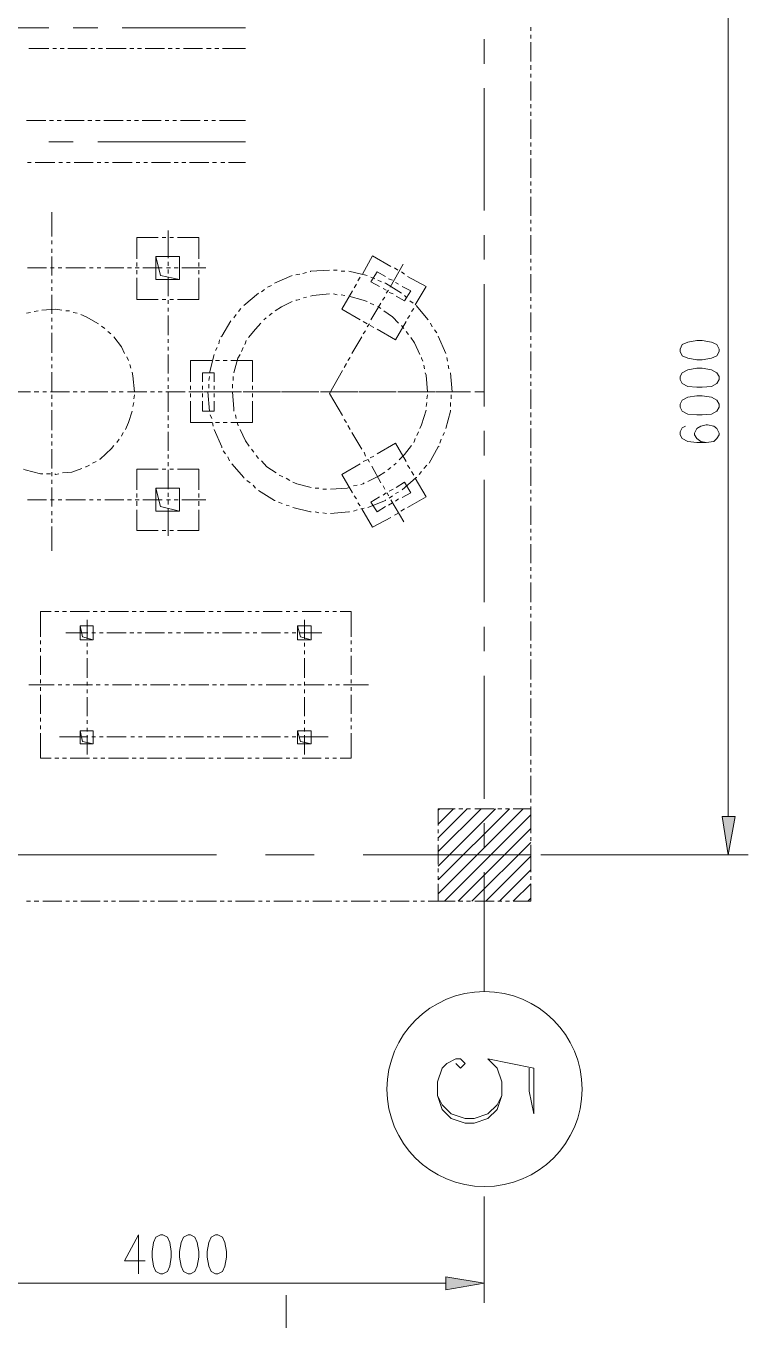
# Model space of a CAD drawing. Header units: millimetres. Extents: x 29 to 95071, y 20 to 67221.
# Drawn here: x 57059 to 61738, y 25167 to 33553 of the extents above; entities that cross this region are included whole.
import ezdxf

# ---------------------------------------------------------------- set-up
doc = ezdxf.new("R2010")
doc.units = ezdxf.units.MM

msp = doc.modelspace()

# ---------------------------------------------------------------- hatches: boundary and pattern name
h = msp.add_hatch(color=7)
h.dxf.hatch_style = 2
h.paths.add_polyline_path([(61569.5, 28430.7), (61653.8, 28430.7), (61609.2, 28182.8)])
h = msp.add_hatch(color=7)
h.dxf.hatch_style = 2
h.paths.add_polyline_path([(59780.2, 25446.8), (59780.2, 25362.6), (60028, 25407.2)])

# ---------------------------------------------------------------- linework, layer by layer
at = {"color": 7, "lineweight": 0}
for points in [[(61609.2, 33932.4), (61609.2, 28430.7)], [(56409.8, 33540.9), (57207.8, 33540.9)], [(57366.4, 33540.9), (57525, 33540.9)], [(57683.6, 33540.9), (58481.6, 33540.9)], [(60028, 33307.9), (60028, 33466.5)], [(60330.4, 33545.8), (60330.4, 33521)], [(60330.4, 33496.2), (60330.4, 33471.5)], [(57078.9, 33407), (57207.8, 33407)], [(57232.6, 33407), (57257.3, 33407)], [(57282.1, 33407), (57306.9, 33407)], [(57331.7, 33407), (57455.6, 33407)], [(57480.4, 33407), (57505.2, 33407)], [(57529.9, 33407), (57554.7, 33407)], [(57579.5, 33407), (57708.4, 33407)], [(57733.2, 33407), (57758, 33407)], [(57782.7, 33407), (57807.5, 33407)], [(57832.3, 33407), (57956.2, 33407)], [(57981, 33407), (58005.8, 33407)], [(58030.6, 33407), (58055.3, 33407)], [(58080.1, 33407), (58204, 33407)], [(58228.8, 33407), (58258.6, 33407)], [(58283.3, 33407), (58308.1, 33407)], [(58332.9, 33407), (58481.6, 33407)], [(60330.4, 33446.7), (60330.4, 33322.8)], [(60330.4, 33298), (60330.4, 33268.2)], [(60330.4, 33243.5), (60330.4, 33218.7)], [(60028, 32356.2), (60028, 33149.3)], [(60330.4, 33193.9), (60330.4, 33070)], [(60330.4, 33045.2), (60330.4, 33020.4)], [(60330.4, 32995.6), (60330.4, 32970.9)], [(57064, 32941.1), (57187.9, 32941.1)], [(57212.7, 32941.1), (57237.5, 32941.1)], [(57262.3, 32941.1), (57287.1, 32941.1)], [(57311.9, 32941.1), (57435.8, 32941.1)], [(57460.6, 32941.1), (57485.3, 32941.1)], [(57510.1, 32941.1), (57539.9, 32941.1)], [(57564.6, 32941.1), (57688.6, 32941.1)], [(57713.3, 32941.1), (57738.1, 32941.1)], [(57762.9, 32941.1), (57787.7, 32941.1)], [(57812.5, 32941.1), (57936.4, 32941.1)], [(57961.2, 32941.1), (57986, 32941.1)], [(58010.7, 32941.1), (58035.5, 32941.1)], [(58060.3, 32941.1), (58189.2, 32941.1)], [(58214, 32941.1), (58238.7, 32941.1)], [(58263.5, 32941.1), (58288.3, 32941.1)], [(58313.1, 32941.1), (58481.6, 32941.1)], [(60330.4, 32946.1), (60330.4, 32822.2)], [(57207.8, 32802.3), (57366.4, 32802.3)], [(57525, 32802.3), (58481.6, 32802.3)], [(60330.4, 32797.4), (60330.4, 32772.6)], [(60330.4, 32747.8), (60330.4, 32718.1)], [(57069, 32668.5), (57093.8, 32668.5)], [(57118.6, 32668.5), (57247.4, 32668.5)], [(57272.2, 32668.5), (57297, 32668.5)], [(57321.8, 32668.5), (57346.6, 32668.5)], [(57371.3, 32668.5), (57495.3, 32668.5)], [(57520, 32668.5), (57544.8, 32668.5)], [(57569.6, 32668.5), (57594.4, 32668.5)], [(57619.2, 32668.5), (57748, 32668.5)], [(57772.8, 32668.5), (57797.6, 32668.5)], [(57822.4, 32668.5), (57847.2, 32668.5)], [(57872, 32668.5), (57995.9, 32668.5)], [(58020.6, 32668.5), (58045.4, 32668.5)], [(58070.2, 32668.5), (58095, 32668.5)], [(58119.8, 32668.5), (58243.7, 32668.5)], [(58268.5, 32668.5), (58293.3, 32668.5)], [(58323, 32668.5), (58347.8, 32668.5)], [(58372.6, 32668.5), (58481.6, 32668.5)], [(60330.4, 32693.3), (60330.4, 32569.4)], [(60330.4, 32544.6), (60330.4, 32519.8)], [(60330.4, 32495), (60330.4, 32470.2)], [(60330.4, 32445.5), (60330.4, 32321.5)], [(57227.6, 32187.7), (57227.6, 32346.3)], [(60330.4, 32296.8), (60330.4, 32272)], [(57981, 32048.9), (57981, 32227.4)], [(60330.4, 32247.2), (60330.4, 32222.4)], [(57227.6, 32138.2), (57227.6, 32162.9)], [(57777.8, 32182.8), (57916.6, 32182.8)], [(57777.8, 32044), (57777.8, 32182.8)], [(57941.3, 32182.8), (57966.1, 32182.8)], [(57990.9, 32182.8), (58015.7, 32182.8)], [(58040.5, 32182.8), (58179.3, 32182.8)], [(58179.3, 32044), (58179.3, 32182.8)], [(60028, 32039), (60028, 32197.6)], [(60330.4, 32197.6), (60330.4, 32068.8)], [(57227.6, 32083.6), (57227.6, 32108.4)], [(57227.6, 31934.9), (57227.6, 32058.8)], [(57901.7, 32058.8), (58055.3, 32058.8)], [(57931.4, 31934.9), (57901.7, 32058.8), (57901.7, 31910.2)], [(58055.3, 31910.2), (58055.3, 32058.8)], [(59240, 31944.8), (59304.4, 32063.8)], [(59304.4, 32063.8), (59423.3, 31994.4)], [(59304.4, 32063.8), (59423.3, 31994.4)], [(60330.4, 32044), (60330.4, 32019.2)], [(57069, 31984.5), (57192.9, 31984.5)], [(57217.7, 31984.5), (57242.5, 31984.5)], [(57267.3, 31984.5), (57292, 31984.5)], [(57316.8, 31984.5), (57445.7, 31984.5)], [(57470.5, 31984.5), (57495.3, 31984.5)], [(57520, 31984.5), (57544.8, 31984.5)], [(57569.6, 31984.5), (57693.5, 31984.5)], [(57718.3, 31984.5), (57743.1, 31984.5)], [(57767.9, 31984.5), (57792.6, 31984.5)], [(57777.8, 31994.4), (57777.8, 32019.2)], [(57777.8, 31944.8), (57777.8, 31969.6)], [(57817.4, 31984.5), (57941.3, 31984.5)], [(57971.1, 31984.5), (57995.9, 31984.5)], [(57981, 31999.4), (57981, 32024.2)], [(57981, 31949.8), (57981, 31974.6)], [(58020.6, 31984.5), (58045.4, 31984.5)], [(58070.2, 31984.5), (58223.9, 31984.5)], [(58179.3, 31994.4), (58179.3, 32019.2)], [(58179.3, 31944.8), (58179.3, 31969.6)], [(58878.1, 31954.8), (58853.3, 31949.8)], [(58878.1, 31954.8), (58853.3, 31949.8)], [(59026.8, 31969.6), (58902.9, 31964.7), (58902.9, 31959.7)], [(59026.8, 31969.6), (58902.9, 31964.7), (58902.9, 31959.7)], [(59076.4, 31969.6), (59051.6, 31969.6)], [(59076.4, 31969.6), (59051.6, 31969.6)], [(59126, 31964.7), (59101.2, 31964.7)], [(59126, 31964.7), (59101.2, 31964.7)], [(59269.7, 31934.9), (59150.7, 31964.7)], [(59269.7, 31934.9), (59150.7, 31964.7)], [(59349, 31865.5), (59294.5, 31895.3), (59334.1, 31959.7)], [(59334.1, 31959.7), (59388.7, 31930)], [(59334.1, 31959.7), (59388.7, 31930)], [(59418.4, 31860.6), (59502.7, 32009.3)], [(59448.1, 31984.5), (59468, 31969.6)], [(59448.1, 31984.5), (59468, 31969.6)], [(59492.7, 31959.7), (59512.6, 31944.8)], [(59492.7, 31959.7), (59512.6, 31944.8)], [(60330.4, 31994.4), (60330.4, 31969.6)], [(57227.6, 31885.4), (57227.6, 31910.2)], [(57777.8, 31781.3), (57777.8, 31920.1)], [(57901.7, 31910.2), (58055.3, 31910.2), (57931.4, 31934.9)], [(57981, 31801.1), (57981, 31925)], [(58179.3, 31781.3), (58179.3, 31920.1)], [(58650.1, 31870.5), (58625.3, 31860.6)], [(58650.1, 31870.5), (58625.3, 31860.6)], [(58784, 31934.9), (58670, 31885.4)], [(58784, 31934.9), (58670, 31885.4)], [(58833.5, 31944.8), (58808.7, 31939.9)], [(58833.5, 31944.8), (58808.7, 31939.9)], [(59185.4, 31855.6), (59200.3, 31880.4)], [(59210.2, 31900.2), (59225.1, 31925)], [(59319.3, 31915.1), (59294.5, 31925)], [(59319.3, 31915.1), (59294.5, 31925)], [(59294.5, 31895.3), (59349, 31865.5)], [(59363.9, 31895.3), (59339.1, 31905.2)], [(59363.9, 31895.3), (59339.1, 31905.2)], [(59492.7, 31820.9), (59388.7, 31885.4), (59383.7, 31885.4)], [(59492.7, 31820.9), (59388.7, 31885.4), (59383.7, 31885.4)], [(59408.5, 31915.1), (59433.3, 31905.2)], [(59408.5, 31915.1), (59433.3, 31905.2)], [(59453.1, 31890.3), (59472.9, 31880.4)], [(59453.1, 31890.3), (59472.9, 31880.4)], [(59532.4, 31930), (59651.3, 31865.5)], [(59532.4, 31930), (59651.3, 31865.5)], [(60028, 31087.4), (60028, 31880.4)], [(60330.4, 31944.8), (60330.4, 31820.9)], [(57227.6, 31835.8), (57227.6, 31860.6)], [(57227.6, 31687.1), (57227.6, 31811)], [(58565.9, 31820.9), (58471.7, 31741.6)], [(58565.9, 31820.9), (58471.7, 31741.6)], [(58605.5, 31845.7), (58585.7, 31830.8)], [(58605.5, 31845.7), (58585.7, 31830.8)], [(58878.1, 31796.2), (58858.3, 31791.2)], [(59026.8, 31816), (58917.8, 31806.1), (58902.9, 31801.1)], [(59076.4, 31811), (59051.6, 31816)], [(59126, 31806.1), (59101.2, 31811)], [(59106.1, 31716.8), (59175.5, 31835.8)], [(59269.7, 31766.4), (59244.9, 31776.3), (59150.7, 31801.1)], [(59368.8, 31776.3), (59383.7, 31796.2)], [(59373.8, 31850.7), (59393.6, 31840.8)], [(59373.8, 31850.7), (59393.6, 31840.8)], [(59393.6, 31820.9), (59408.5, 31840.8)], [(59413.4, 31825.9), (59438.2, 31816)], [(59413.4, 31825.9), (59438.2, 31816)], [(59458, 31801.1), (59512.6, 31771.4)], [(59458, 31801.1), (59512.6, 31771.4)], [(59497.7, 31865.5), (59552.2, 31835.8)], [(59497.7, 31865.5), (59552.2, 31835.8), (59512.6, 31771.4), (59552.2, 31835.8)], [(59527.4, 31791.2), (59512.6, 31806.1)], [(59527.4, 31791.2), (59512.6, 31806.1)], [(59582, 31746.6), (59651.3, 31865.5)], [(60330.4, 31796.2), (60330.4, 31771.4)], [(57138.4, 31706.9), (57113.6, 31702)], [(57292, 31711.9), (57252.4, 31716.8), (57163.2, 31711.9)], [(57341.6, 31706.9), (57316.8, 31706.9)], [(57777.8, 31781.3), (57916.6, 31781.3)], [(57941.3, 31781.3), (57966.1, 31781.3)], [(57981, 31751.5), (57981, 31776.3)], [(57981, 31702), (57981, 31726.8)], [(57990.9, 31781.3), (58015.7, 31781.3)], [(58040.5, 31781.3), (58179.3, 31781.3)], [(58451.9, 31721.8), (58437, 31702)], [(58451.9, 31721.8), (58437, 31702)], [(58784, 31766.4), (58714.6, 31731.7), (58674.9, 31706.9)], [(58833.5, 31781.3), (58813.7, 31776.3), (58808.7, 31776.3)], [(59106.1, 31716.8), (59225.1, 31647.5)], [(59314.3, 31746.6), (59289.5, 31756.5)], [(59294.5, 31647.5), (59358.9, 31756.5)], [(59358.9, 31721.8), (59344, 31731.7), (59339.1, 31736.7)], [(59472.9, 31627.6), (59433.3, 31667.3), (59378.7, 31706.9)], [(59567.1, 31756.5), (59547.3, 31771.4)], [(59567.1, 31756.5), (59547.3, 31771.4)], [(59557.2, 31702), (59572, 31721.8)], [(59666.2, 31647.5), (59586.9, 31741.6)], [(59666.2, 31647.5), (59586.9, 31741.6)], [(60330.4, 31746.6), (60330.4, 31721.8)], [(57088.8, 31697), (57064, 31692.1)], [(57227.6, 31637.5), (57227.6, 31662.3)], [(57391.2, 31692.1), (57366.4, 31697)], [(57529.9, 31622.7), (57450.6, 31667.3), (57415.9, 31682.2)], [(57981, 31548.3), (57981, 31677.2)], [(58387.4, 31642.5), (58328, 31543.4), (58323, 31538.4)], [(58387.4, 31642.5), (58328, 31543.4), (58323, 31538.4)], [(58422.1, 31682.2), (58407.3, 31662.3)], [(58422.1, 31682.2), (58407.3, 31662.3)], [(58580.7, 31627.6), (58546, 31588), (58501.4, 31533.5)], [(58615.4, 31662.3), (58600.6, 31647.5)], [(58655.1, 31692.1), (58635.3, 31677.2)], [(59244.9, 31637.5), (59269.7, 31622.7)], [(59269.7, 31602.8), (59284.6, 31622.7)], [(59453.1, 31518.6), (59522.5, 31637.5)], [(59532.4, 31657.4), (59547.3, 31677.2)], [(59691, 31602.8), (59681.1, 31627.6)], [(59691, 31602.8), (59681.1, 31627.6)], [(60330.4, 31697), (60330.4, 31568.1)], [(57227.6, 31588), (57227.6, 31612.8)], [(57227.6, 31434.3), (57227.6, 31563.2)], [(57569.6, 31592.9), (57549.8, 31607.8)], [(57609.3, 31558.2), (57589.4, 31573.1)], [(57698.5, 31429.4), (57678.6, 31474), (57629.1, 31538.4)], [(59170.6, 31429.4), (59235, 31538.4)], [(59244.9, 31558.2), (59259.8, 31578.1)], [(59289.5, 31612.8), (59314.3, 31597.9)], [(59334.1, 31588), (59453.1, 31518.6)], [(59507.6, 31592.9), (59492.7, 31612.8)], [(59537.3, 31553.3), (59522.5, 31573.1)], [(59611.7, 31424.4), (59577, 31498.8), (59552.2, 31533.5)], [(59720.7, 31563.2), (59705.9, 31583)], [(59720.7, 31563.2), (59705.9, 31583)], [(59780.2, 31429.4), (59730.7, 31543.4)], [(59780.2, 31429.4), (59730.7, 31543.4)], [(60330.4, 31543.4), (60330.4, 31518.6)], [(57981, 31498.8), (57981, 31523.5)], [(57981, 31449.2), (57981, 31474)], [(58298.2, 31469), (58288.3, 31449.2)], [(58298.2, 31469), (58288.3, 31449.2)], [(58313.1, 31518.6), (58308.1, 31493.8)], [(58313.1, 31518.6), (58308.1, 31493.8)], [(58466.7, 31469), (58456.8, 31444.2)], [(58486.6, 31513.6), (58481.6, 31498.8), (58476.6, 31488.8)], [(60330.4, 31493.8), (60330.4, 31469)], [(57227.6, 31384.8), (57227.6, 31409.5)], [(57723.3, 31384.8), (57713.3, 31409.5)], [(57981, 31300.5), (57981, 31424.4)], [(58124.7, 31246), (58124.7, 31384.8)], [(58263.5, 31384.8), (58124.7, 31384.8)], [(58278.4, 31424.4), (58248.6, 31305.5)], [(58278.4, 31424.4), (58248.6, 31305.5)], [(58313.1, 31384.8), (58288.3, 31384.8)], [(58362.6, 31384.8), (58337.9, 31384.8)], [(58526.2, 31384.8), (58387.4, 31384.8)], [(58446.9, 31424.4), (58432, 31399.6), (58407.3, 31305.5)], [(58526.2, 31246), (58526.2, 31384.8)], [(59145.8, 31384.8), (59160.7, 31404.6)], [(59631.5, 31379.8), (59621.6, 31399.6), (59621.6, 31404.6)], [(59790.1, 31379.8), (59785.2, 31404.6)], [(59790.1, 31379.8), (59785.2, 31404.6)], [(60330.4, 31444.2), (60330.4, 31320.3)], [(57227.6, 31335.2), (57227.6, 31360)], [(57227.6, 31186.5), (57227.6, 31310.4)], [(57738.1, 31335.2), (57733.2, 31360)], [(57762.9, 31181.5), (57753, 31285.6), (57748, 31310.4)], [(58204, 31246), (58204, 31305.5)], [(58278.4, 31305.5), (58204, 31305.5)], [(58278.4, 31246), (58278.4, 31305.5)], [(59026.8, 31171.6), (59111.1, 31320.3)], [(59121, 31340.1), (59135.9, 31364.9)], [(59641.4, 31330.2), (59636.5, 31355)], [(59661.3, 31181.5), (59651.3, 31290.6), (59646.4, 31305.5)], [(59800, 31330.2), (59795.1, 31355)], [(59800, 31330.2), (59795.1, 31355)], [(59819.9, 31181.5), (59810, 31305.5)], [(59819.9, 31181.5), (59810, 31305.5)], [(60330.4, 31295.5), (60330.4, 31270.8)], [(57981, 31250.9), (57981, 31275.7)], [(57981, 31201.4), (57981, 31226.1)], [(58124.7, 31196.4), (58124.7, 31221.2)], [(58204, 31196.4), (58204, 31221.2)], [(58248.6, 31280.7), (58243.7, 31255.9)], [(58248.6, 31280.7), (58243.7, 31255.9)], [(58243.7, 31231.1), (58243.7, 31206.3)], [(58243.7, 31231.1), (58243.7, 31206.3)], [(58278.4, 31196.4), (58278.4, 31221.2)], [(58397.3, 31231.1), (58397.3, 31206.3)], [(58402.3, 31280.7), (58402.3, 31255.9)], [(58526.2, 31196.4), (58526.2, 31221.2)], [(60330.4, 31246), (60330.4, 31221.2)], [(56964.9, 31181.5), (57088.8, 31181.5)], [(57113.6, 31181.5), (57143.3, 31181.5)], [(57168.1, 31181.5), (57192.9, 31181.5)], [(57217.7, 31181.5), (57341.6, 31181.5)], [(57227.6, 31136.9), (57227.6, 31161.7)], [(57366.4, 31181.5), (57391.2, 31181.5)], [(57415.9, 31181.5), (57440.7, 31181.5)], [(57465.5, 31181.5), (57589.4, 31181.5)], [(57614.2, 31181.5), (57639, 31181.5)], [(57663.8, 31181.5), (57688.6, 31181.5)], [(57718.3, 31181.5), (57842.2, 31181.5)], [(57758, 31136.9), (57762.9, 31161.7)], [(57867, 31181.5), (57891.8, 31181.5)], [(57916.6, 31181.5), (57941.3, 31181.5)], [(57966.1, 31181.5), (58090, 31181.5)], [(57981, 31052.7), (57981, 31176.6)], [(58209, 31181.5), (58114.8, 31181.5)], [(58114.8, 31181.5), (58139.6, 31181.5)], [(58124.7, 31146.8), (58124.7, 31171.6)], [(58124.7, 30983.3), (58124.7, 31122.1)], [(58164.4, 31181.5), (58189.2, 31181.5)], [(58204, 31146.8), (58204, 31171.6)], [(58204, 31057.6), (58204, 31122.1)], [(58214, 31181.5), (58342.8, 31181.5)], [(58258.6, 31181.5), (58233.8, 31181.5)], [(58238.7, 31181.5), (58248.6, 31057.6)], [(58238.7, 31181.5), (58248.6, 31057.6)], [(58278.4, 31146.8), (58278.4, 31171.6)], [(58278.4, 31057.6), (58278.4, 31122.1)], [(58308.1, 31181.5), (58283.3, 31181.5)], [(58456.8, 31181.5), (58332.9, 31181.5)], [(58367.6, 31181.5), (58392.4, 31181.5)], [(58397.3, 31181.5), (58407.3, 31072.5), (58407.3, 31057.6)], [(58417.2, 31181.5), (58442, 31181.5)], [(58466.7, 31181.5), (58590.6, 31181.5)], [(58506.4, 31181.5), (58481.6, 31181.5)], [(58526.2, 31146.8), (58526.2, 31171.6)], [(58526.2, 30983.3), (58526.2, 31122.1)], [(58560.9, 31181.5), (58536.1, 31181.5)], [(58709.6, 31181.5), (58585.7, 31181.5)], [(58615.4, 31181.5), (58640.2, 31181.5)], [(58665, 31181.5), (58689.8, 31181.5)], [(58714.6, 31181.5), (58843.4, 31181.5)], [(58759.2, 31181.5), (58734.4, 31181.5)], [(58808.7, 31181.5), (58784, 31181.5)], [(58957.4, 31181.5), (58833.5, 31181.5)], [(58868.2, 31181.5), (58893, 31181.5)], [(58917.8, 31181.5), (58942.6, 31181.5)], [(58967.3, 31181.5), (59091.3, 31181.5)], [(59007, 31181.5), (58982.2, 31181.5)], [(59026.8, 31171.6), (59111.1, 31027.9)], [(59056.6, 31181.5), (59031.8, 31181.5)], [(59210.2, 31181.5), (59086.3, 31181.5)], [(59116, 31181.5), (59140.8, 31181.5)], [(59165.6, 31181.5), (59190.4, 31181.5)], [(59215.2, 31181.5), (59339.1, 31181.5)], [(59259.8, 31181.5), (59235, 31181.5)], [(59309.3, 31181.5), (59284.6, 31181.5)], [(59458, 31181.5), (59334.1, 31181.5)], [(59363.9, 31181.5), (59393.6, 31181.5)], [(59418.4, 31181.5), (59443.2, 31181.5)], [(59468, 31181.5), (59591.9, 31181.5)], [(59507.6, 31181.5), (59482.8, 31181.5)], [(59557.2, 31181.5), (59532.4, 31181.5)], [(59710.8, 31181.5), (59582, 31181.5)], [(59616.7, 31181.5), (59641.4, 31181.5)], [(59656.3, 31136.9), (59661.3, 31161.7)], [(59666.2, 31181.5), (59691, 31181.5)], [(59715.8, 31181.5), (59839.7, 31181.5)], [(59760.4, 31181.5), (59735.6, 31181.5)], [(59810, 31181.5), (59785.2, 31181.5)], [(59814.9, 31136.9), (59814.9, 31161.7)], [(59814.9, 31136.9), (59814.9, 31161.7)], [(59928.9, 31181.5), (59834.7, 31181.5)], [(59864.5, 31181.5), (59889.3, 31181.5)], [(59914, 31181.5), (59938.8, 31181.5)], [(59968.6, 31181.5), (60028, 31181.5)], [(60330.4, 31196.4), (60330.4, 31072.5)], [(57227.6, 31087.4), (57227.6, 31112.1)], [(57227.6, 30933.7), (57227.6, 31062.6)], [(57703.4, 30938.7), (57723.3, 30983.3), (57748, 31057.6)], [(57753, 31087.4), (57758, 31112.1)], [(58253.6, 31032.8), (58263.5, 31008.1)], [(58253.6, 31032.8), (58263.5, 31008.1)], [(58417.2, 31032.8), (58422.1, 31008.1)], [(59611.7, 30943.6), (59621.6, 30968.4), (59651.3, 31062.6)], [(59651.3, 31087.4), (59656.3, 31112.1)], [(59780.2, 30943.6), (59810, 31057.6), (59810, 31062.6)], [(59780.2, 30943.6), (59810, 31057.6), (59810, 31062.6)], [(59810, 31087.4), (59810, 31112.1)], [(59810, 31087.4), (59810, 31112.1)], [(60330.4, 31047.7), (60330.4, 31018)], [(57981, 30998.1), (57981, 31027.9)], [(57981, 30948.6), (57981, 30973.4)], [(58263.5, 30983.3), (58124.7, 30983.3)], [(58268.5, 30983.3), (58273.4, 30958.5)], [(58268.5, 30983.3), (58273.4, 30958.5)], [(58313.1, 30983.3), (58288.3, 30983.3)], [(58362.6, 30983.3), (58337.9, 30983.3)], [(58526.2, 30983.3), (58387.4, 30983.3)], [(58427.1, 30983.3), (58432, 30968.4), (58437, 30963.5)], [(59121, 31003.1), (59135.9, 30983.3)], [(59145.8, 30963.5), (59160.7, 30938.7)], [(60330.4, 30993.2), (60330.4, 30968.4)], [(61331.6, 30958.5), (61311.8, 30948.6), (61296.9, 30923.8), (61296.9, 30904), (61311.8, 30879.2), (61346.5, 30859.4), (61406, 30854.4), (61465.4, 30854.4), (61515, 30859.4), (61534.8, 30879.2), (61549.7, 30904), (61549.7, 30913.9), (61534.8, 30943.6), (61515, 30958.5), (61475.4, 30968.4), (61465.4, 30968.4), (61430.7, 30958.5), (61406, 30943.6), (61391.1, 30913.9), (61391.1, 30904), (61406, 30879.2), (61430.7, 30859.4), (61465.4, 30854.4)], [(57227.6, 30884.1), (57227.6, 30908.9)], [(57648.9, 30854.4), (57663.8, 30874.2)], [(57678.6, 30894.1), (57688.6, 30918.8)], [(57981, 30799.9), (57981, 30923.8)], [(58278.4, 30938.7), (58328, 30824.7), (58328, 30819.7)], [(58278.4, 30938.7), (58328, 30824.7), (58328, 30819.7)], [(58446.9, 30938.7), (58481.6, 30864.3), (58506.4, 30829.6)], [(59170.6, 30918.8), (59235, 30809.8)], [(59572, 30854.4), (59577, 30864.3), (59582, 30879.2)], [(59591.9, 30899), (59601.8, 30923.8)], [(59740.6, 30849.5), (59750.5, 30874.2)], [(59740.6, 30849.5), (59750.5, 30874.2)], [(59760.4, 30899), (59770.3, 30918.8)], [(59760.4, 30899), (59770.3, 30918.8)], [(60028, 30770.1), (60028, 30928.8)], [(60330.4, 30943.6), (60330.4, 30819.7)], [(57227.6, 30834.6), (57227.6, 30859.4)], [(57227.6, 30685.9), (57227.6, 30809.8)], [(57534.9, 30745.4), (57539.9, 30745.4), (57614.2, 30814.8), (57629.1, 30834.6)], [(58337.9, 30799.9), (58352.7, 30780.1)], [(58337.9, 30799.9), (58352.7, 30780.1)], [(58521.3, 30809.8), (58536.1, 30790)], [(59249.9, 30790), (59259.8, 30765.2)], [(59453.1, 30849.5), (59334.1, 30780.1)], [(59453.1, 30849.5), (59522.5, 30730.5)], [(59453.1, 30849.5), (59522.5, 30730.5)], [(59477.9, 30740.4), (59512.6, 30775.1), (59557.2, 30834.6)], [(59671.2, 30720.6), (59730.7, 30824.7), (59735.6, 30829.6)], [(59671.2, 30720.6), (59730.7, 30824.7), (59735.6, 30829.6)], [(60330.4, 30794.9), (60330.4, 30770.1)], [(57445.7, 30695.8), (57450.6, 30695.8), (57470.5, 30705.7)], [(57490.3, 30720.6), (57515.1, 30730.5)], [(57981, 30750.3), (57981, 30775.1)], [(57981, 30700.8), (57981, 30725.5)], [(58367.6, 30760.2), (58377.5, 30735.5)], [(58367.6, 30760.2), (58377.5, 30735.5)], [(58392.4, 30715.6), (58471.7, 30626.4), (58471.7, 30621.5)], [(58392.4, 30715.6), (58471.7, 30626.4), (58471.7, 30621.5)], [(58551, 30770.1), (58565.9, 30750.3)], [(58585.7, 30735.5), (58620.4, 30695.8), (58679.9, 30656.1)], [(59225.1, 30715.6), (59106.1, 30646.2)], [(59269.7, 30740.4), (59244.9, 30730.5)], [(59274.7, 30745.4), (59284.6, 30725.5)], [(59314.3, 30765.2), (59289.5, 30755.3)], [(59299.4, 30700.8), (59358.9, 30591.7)], [(59443.2, 30705.7), (59458, 30720.6)], [(59532.4, 30705.7), (59547.3, 30685.9)], [(59532.4, 30705.7), (59547.3, 30685.9)], [(59636.5, 30685.9), (59656.3, 30705.7)], [(59636.5, 30685.9), (59656.3, 30705.7)], [(60330.4, 30745.4), (60330.4, 30720.6)], [(60330.4, 30695.8), (60330.4, 30571.9)], [(57044.2, 30680.9), (57054.1, 30676), (57153.3, 30651.2), (57168.1, 30651.2)], [(57192.9, 30651.2), (57217.7, 30651.2)], [(57227.6, 30636.3), (57227.6, 30661.1)], [(57227.6, 30586.8), (57227.6, 30611.5)], [(57247.4, 30651.2), (57252.4, 30646.2), (57272.2, 30651.2)], [(57297, 30656.1), (57356.5, 30661.1), (57420.9, 30685.9)], [(57777.8, 30680.9), (57916.6, 30680.9)], [(57777.8, 30547.1), (57777.8, 30680.9)], [(57941.3, 30680.9), (57966.1, 30680.9)], [(57981, 30552.1), (57981, 30676)], [(57990.9, 30680.9), (58015.7, 30680.9)], [(58040.5, 30680.9), (58179.3, 30680.9)], [(58179.3, 30547.1), (58179.3, 30680.9)], [(58699.7, 30641.3), (58714.6, 30636.3), (58724.5, 30631.4)], [(58744.3, 30621.5), (58769.1, 30606.6)], [(59106.1, 30646.2), (59175.5, 30527.3)], [(59274.7, 30601.6), (59344, 30636.3), (59383.7, 30661.1)], [(59403.5, 30676), (59423.3, 30690.8)], [(59497.7, 30547.1), (59586.9, 30626.4), (59591.9, 30626.4)], [(59497.7, 30547.1), (59586.9, 30626.4), (59591.9, 30626.4)], [(59557.2, 30666.1), (59572, 30641.3)], [(59557.2, 30666.1), (59572, 30641.3)], [(59582, 30621.5), (59651.3, 30502.5)], [(59582, 30621.5), (59651.3, 30502.5)], [(59606.7, 30646.2), (59621.6, 30666.1)], [(59606.7, 30646.2), (59621.6, 30666.1)], [(60028, 29818.5), (60028, 30611.5)], [(57227.6, 30438.1), (57227.6, 30562)], [(57901.7, 30557), (58055.3, 30557)], [(57901.7, 30408.3), (57901.7, 30557), (57931.4, 30438.1)], [(57981, 30502.5), (57981, 30527.3)], [(58055.3, 30408.3), (58055.3, 30557)], [(58491.5, 30606.6), (58511.3, 30591.7)], [(58491.5, 30606.6), (58511.3, 30591.7)], [(58531.2, 30576.8), (58546, 30557)], [(58531.2, 30576.8), (58546, 30557)], [(58565.9, 30542.1), (58670, 30477.7), (58674.9, 30477.7)], [(58565.9, 30542.1), (58670, 30477.7), (58674.9, 30477.7)], [(58788.9, 30596.7), (58813.7, 30586.8), (58907.9, 30562)], [(58932.7, 30557), (58957.4, 30557)], [(58982.2, 30552.1), (59007, 30552.1)], [(59031.8, 30552.1), (59140.8, 30557), (59155.7, 30562)], [(59180.5, 30571.9), (59205.3, 30576.8)], [(59230, 30581.8), (59244.9, 30586.8), (59249.9, 30591.7)], [(59373.8, 30571.9), (59383.7, 30552.1)], [(59393.6, 30527.3), (59373.8, 30512.4)], [(59393.6, 30527.3), (59373.8, 30512.4)], [(59398.6, 30527.3), (59408.5, 30507.4)], [(59438.2, 30552.1), (59413.4, 30537.2)], [(59438.2, 30552.1), (59413.4, 30537.2)], [(59453.1, 30522.3), (59472.9, 30532.2)], [(59453.1, 30522.3), (59472.9, 30532.2)], [(59512.6, 30596.7), (59458, 30562)], [(59512.6, 30596.7), (59458, 30562)], [(59552.2, 30527.3), (59497.7, 30497.5)], [(59552.2, 30527.3), (59497.7, 30497.5)], [(60330.4, 30547.1), (60330.4, 30522.3)], [(57069, 30482.7), (57192.9, 30482.7)], [(57217.7, 30482.7), (57242.5, 30482.7)], [(57267.3, 30482.7), (57292, 30482.7)], [(57316.8, 30482.7), (57445.7, 30482.7)], [(57470.5, 30482.7), (57495.3, 30482.7)], [(57520, 30482.7), (57544.8, 30482.7)], [(57569.6, 30482.7), (57693.5, 30482.7)], [(57718.3, 30482.7), (57743.1, 30482.7)], [(57767.9, 30482.7), (57792.6, 30482.7)], [(57777.8, 30497.5), (57777.8, 30522.3)], [(57777.8, 30443), (57777.8, 30472.8)], [(57817.4, 30482.7), (57941.3, 30482.7)], [(57971.1, 30482.7), (57995.9, 30482.7)], [(57981, 30452.9), (57981, 30477.7)], [(58020.6, 30482.7), (58045.4, 30482.7)], [(58070.2, 30482.7), (58223.9, 30482.7)], [(58179.3, 30497.5), (58179.3, 30522.3)], [(58179.3, 30443), (58179.3, 30472.8)], [(58694.7, 30467.8), (58719.5, 30457.9)], [(58694.7, 30467.8), (58719.5, 30457.9)], [(58744.3, 30448), (58764.1, 30443)], [(58744.3, 30448), (58764.1, 30443)], [(59185.4, 30507.4), (59200.3, 30487.6)], [(59210.2, 30462.8), (59225.1, 30443)], [(59274.7, 30433.1), (59388.7, 30477.7), (59388.7, 30482.7)], [(59274.7, 30433.1), (59388.7, 30477.7), (59388.7, 30482.7)], [(59349, 30502.5), (59294.5, 30467.8)], [(59349, 30502.5), (59294.5, 30467.8)], [(59294.5, 30467.8), (59334.1, 30403.4)], [(59433.3, 30462.8), (59408.5, 30448)], [(59433.3, 30462.8), (59408.5, 30448)], [(59413.4, 30492.6), (59433.3, 30507.4)], [(59413.4, 30492.6), (59433.3, 30507.4)], [(59423.3, 30482.7), (59507.6, 30338.9)], [(59472.9, 30487.6), (59453.1, 30472.8)], [(59472.9, 30487.6), (59453.1, 30472.8)], [(59651.3, 30502.5), (59532.4, 30433.1)], [(59651.3, 30502.5), (59532.4, 30433.1)], [(60330.4, 30497.5), (60330.4, 30472.8)], [(60330.4, 30443), (60330.4, 30319.1)], [(57227.6, 30383.5), (57227.6, 30408.3)], [(57777.8, 30284.4), (57777.8, 30418.2)], [(57901.7, 30408.3), (58055.3, 30408.3), (57931.4, 30438.1)], [(57981, 30249.7), (57981, 30423.2)], [(58179.3, 30284.4), (58179.3, 30418.2)], [(58788.9, 30433.1), (58902.9, 30403.4), (58907.9, 30403.4)], [(58788.9, 30433.1), (58902.9, 30403.4), (58907.9, 30403.4)], [(58932.7, 30403.4), (58957.4, 30398.4)], [(58932.7, 30403.4), (58957.4, 30398.4)], [(58982.2, 30398.4), (59007, 30393.4)], [(58982.2, 30398.4), (59007, 30393.4)], [(59031.8, 30393.4), (59150.7, 30403.4), (59155.7, 30403.4)], [(59031.8, 30393.4), (59150.7, 30403.4), (59155.7, 30403.4)], [(59180.5, 30408.3), (59205.3, 30418.2)], [(59180.5, 30408.3), (59205.3, 30418.2)], [(59230, 30423.2), (59249.9, 30428.1)], [(59230, 30423.2), (59249.9, 30428.1)], [(59235, 30423.2), (59304.4, 30304.2)], [(59423.3, 30368.7), (59304.4, 30304.2)], [(59423.3, 30368.7), (59304.4, 30304.2)], [(59388.7, 30438.1), (59334.1, 30403.4)], [(59388.7, 30438.1), (59334.1, 30403.4)], [(59468, 30393.4), (59448.1, 30383.5)], [(59468, 30393.4), (59448.1, 30383.5)], [(59512.6, 30423.2), (59487.8, 30408.3)], [(59512.6, 30423.2), (59487.8, 30408.3)], [(57227.6, 30334), (57227.6, 30358.8)], [(57227.6, 30150.6), (57227.6, 30309.2)], [(57777.8, 30284.4), (57916.6, 30284.4)], [(57941.3, 30284.4), (57966.1, 30284.4)], [(57990.9, 30284.4), (58015.7, 30284.4)], [(58040.5, 30284.4), (58179.3, 30284.4)], [(60330.4, 30294.3), (60330.4, 30269.5)], [(60330.4, 30244.8), (60330.4, 30220)], [(60330.4, 30195.2), (60330.4, 30071.3)], [(60330.4, 30046.5), (60330.4, 30021.7)], [(60330.4, 29996.9), (60330.4, 29972.1)], [(60330.4, 29947.4), (60330.4, 29818.5)], [(60330.4, 29793.7), (60330.4, 29768.9)], [(57153.3, 29759), (57153.3, 29595.4)], [(57222.6, 29759), (57153.3, 29759)], [(57153.3, 29595.4), (57153.3, 29759)], [(57222.6, 29759), (57153.3, 29759)], [(57272.2, 29759), (57247.4, 29759)], [(57272.2, 29759), (57247.4, 29759)], [(57321.8, 29759), (57297, 29759)], [(57321.8, 29759), (57297, 29759)], [(57470.5, 29759), (57346.6, 29759)], [(57470.5, 29759), (57346.6, 29759)], [(57455.6, 29580.6), (57455.6, 29704.5)], [(57520, 29759), (57495.3, 29759)], [(57520, 29759), (57495.3, 29759)], [(57569.6, 29759), (57544.8, 29759)], [(57569.6, 29759), (57544.8, 29759)], [(57723.3, 29759), (57594.4, 29759)], [(57723.3, 29759), (57594.4, 29759)], [(57772.8, 29759), (57748, 29759)], [(57772.8, 29759), (57748, 29759)], [(57822.4, 29759), (57797.6, 29759)], [(57822.4, 29759), (57797.6, 29759)], [(57971.1, 29759), (57847.2, 29759)], [(57971.1, 29759), (57847.2, 29759)], [(58020.6, 29759), (57995.9, 29759)], [(58020.6, 29759), (57995.9, 29759)], [(58070.2, 29759), (58045.4, 29759)], [(58070.2, 29759), (58045.4, 29759)], [(58218.9, 29759), (58095, 29759)], [(58218.9, 29759), (58095, 29759)], [(58273.4, 29759), (58243.7, 29759)], [(58273.4, 29759), (58243.7, 29759)], [(58323, 29759), (58298.2, 29759)], [(58323, 29759), (58298.2, 29759)], [(58471.7, 29759), (58347.8, 29759)], [(58471.7, 29759), (58347.8, 29759)], [(58521.3, 29759), (58496.5, 29759)], [(58521.3, 29759), (58496.5, 29759)], [(58570.8, 29759), (58546, 29759)], [(58570.8, 29759), (58546, 29759)], [(58719.5, 29759), (58595.6, 29759)], [(58719.5, 29759), (58595.6, 29759)], [(58769.1, 29759), (58744.3, 29759)], [(58769.1, 29759), (58744.3, 29759)], [(58818.7, 29759), (58793.9, 29759)], [(58818.7, 29759), (58793.9, 29759)], [(58972.3, 29759), (58848.4, 29759)], [(58972.3, 29759), (58848.4, 29759)], [(58863.3, 29580.6), (58863.3, 29704.5)], [(59021.9, 29759), (58997.1, 29759)], [(59021.9, 29759), (58997.1, 29759)], [(59071.4, 29759), (59046.7, 29759)], [(59071.4, 29759), (59046.7, 29759)], [(59165.6, 29595.4), (59165.6, 29759), (59096.2, 29759)], [(59165.6, 29759), (59096.2, 29759)], [(59165.6, 29595.4), (59165.6, 29759)], [(60330.4, 29744.1), (60330.4, 29719.4)], [(60330.4, 29694.6), (60330.4, 29570.7)], [(57460.6, 29620.2), (57316.8, 29620.2)], [(57411, 29664.8), (57425.9, 29595.4), (57495.3, 29575.6)], [(57510.1, 29620.2), (57485.3, 29620.2)], [(57559.7, 29620.2), (57534.9, 29620.2)], [(57708.4, 29620.2), (57584.5, 29620.2)], [(57758, 29620.2), (57733.2, 29620.2)], [(57807.5, 29620.2), (57782.7, 29620.2)], [(57956.2, 29620.2), (57832.3, 29620.2)], [(58005.8, 29620.2), (57981, 29620.2)], [(58060.3, 29620.2), (58035.5, 29620.2)], [(58209, 29620.2), (58085.1, 29620.2)], [(58258.6, 29620.2), (58233.8, 29620.2)], [(58308.1, 29620.2), (58283.3, 29620.2)], [(58456.8, 29620.2), (58332.9, 29620.2)], [(58506.4, 29620.2), (58481.6, 29620.2)], [(58556, 29620.2), (58531.2, 29620.2)], [(58709.6, 29620.2), (58585.7, 29620.2)], [(58759.2, 29620.2), (58734.4, 29620.2)], [(58808.7, 29620.2), (58784, 29620.2)], [(58818.7, 29664.8), (58907.9, 29664.8), (58907.9, 29575.6), (58818.7, 29575.6), (58818.7, 29664.8), (58838.5, 29595.4), (58907.9, 29575.6)], [(58977.3, 29620.2), (58833.5, 29620.2)], [(60028, 29501.3), (60028, 29659.9)], [(57153.3, 29570.7), (57153.3, 29545.9)], [(57153.3, 29545.9), (57153.3, 29570.7)], [(57153.3, 29521.1), (57153.3, 29496.3)], [(57153.3, 29496.3), (57153.3, 29521.1)], [(57455.6, 29531), (57455.6, 29555.8)], [(58863.3, 29531), (58863.3, 29555.8)], [(59165.6, 29545.9), (59165.6, 29570.7)], [(59165.6, 29545.9), (59165.6, 29570.7)], [(59165.6, 29496.3), (59165.6, 29521.1)], [(59165.6, 29496.3), (59165.6, 29521.1)], [(60330.4, 29545.9), (60330.4, 29521.1)], [(57153.3, 29471.5), (57153.3, 29347.6)], [(57153.3, 29347.6), (57153.3, 29471.5)], [(57455.6, 29481.4), (57455.6, 29506.2)], [(57455.6, 29327.8), (57455.6, 29456.7)], [(58863.3, 29481.4), (58863.3, 29506.2)], [(58863.3, 29327.8), (58863.3, 29456.7)], [(59165.6, 29347.6), (59165.6, 29471.5)], [(59165.6, 29347.6), (59165.6, 29471.5)], [(60330.4, 29496.3), (60330.4, 29471.5)], [(60330.4, 29446.7), (60330.4, 29317.9)], [(57242.5, 29283.2), (57078.9, 29283.2)], [(57153.3, 29317.9), (57153.3, 29293.1)], [(57153.3, 29293.1), (57153.3, 29317.9)], [(57292, 29283.2), (57267.3, 29283.2)], [(57341.6, 29283.2), (57316.8, 29283.2)], [(57490.3, 29283.2), (57366.4, 29283.2)], [(57455.6, 29278.2), (57455.6, 29303)], [(57539.9, 29283.2), (57515.1, 29283.2)], [(57594.4, 29283.2), (57569.6, 29283.2)], [(57743.1, 29283.2), (57619.2, 29283.2)], [(57792.6, 29283.2), (57767.9, 29283.2)], [(57842.2, 29283.2), (57817.4, 29283.2)], [(57990.9, 29283.2), (57867, 29283.2)], [(58040.5, 29283.2), (58015.7, 29283.2)], [(58090, 29283.2), (58065.3, 29283.2)], [(58243.7, 29283.2), (58114.8, 29283.2)], [(58293.3, 29283.2), (58268.5, 29283.2)], [(58342.8, 29283.2), (58318, 29283.2)], [(58491.5, 29283.2), (58367.6, 29283.2)], [(58541.1, 29283.2), (58516.3, 29283.2)], [(58590.6, 29283.2), (58565.9, 29283.2)], [(58744.3, 29283.2), (58615.4, 29283.2)], [(58793.9, 29283.2), (58769.1, 29283.2)], [(58843.4, 29283.2), (58818.7, 29283.2)], [(58863.3, 29278.2), (58863.3, 29303)], [(58992.1, 29283.2), (58868.2, 29283.2)], [(59041.7, 29283.2), (59016.9, 29283.2)], [(59091.3, 29283.2), (59066.5, 29283.2)], [(59279.6, 29283.2), (59116, 29283.2)], [(59165.6, 29293.1), (59165.6, 29317.9)], [(59165.6, 29293.1), (59165.6, 29317.9)], [(60028, 28544.7), (60028, 29342.7)], [(60330.4, 29293.1), (60330.4, 29268.3)], [(57153.3, 29268.3), (57153.3, 29243.5)], [(57153.3, 29243.5), (57153.3, 29268.3)], [(57153.3, 29218.7), (57153.3, 29094.8)], [(57153.3, 29094.8), (57153.3, 29218.7)], [(57455.6, 29228.7), (57455.6, 29253.4)], [(57455.6, 29080), (57455.6, 29203.9)], [(58863.3, 29228.7), (58863.3, 29253.4)], [(58863.3, 29080), (58863.3, 29203.9)], [(59165.6, 29243.5), (59165.6, 29268.3)], [(59165.6, 29243.5), (59165.6, 29268.3)], [(59165.6, 29094.8), (59165.6, 29218.7)], [(59165.6, 29094.8), (59165.6, 29218.7)], [(60330.4, 29243.5), (60330.4, 29218.7)], [(60330.4, 29194), (60330.4, 29070.1)], [(57153.3, 29070.1), (57153.3, 29045.3)], [(57153.3, 29045.3), (57153.3, 29070.1)], [(57153.3, 29020.5), (57153.3, 28995.7)], [(57153.3, 28995.7), (57153.3, 29020.5)], [(57455.6, 29030.4), (57455.6, 29055.2)], [(58863.3, 29030.4), (58863.3, 29055.2)], [(59165.6, 29045.3), (59165.6, 29070.1)], [(59165.6, 29045.3), (59165.6, 29070.1)], [(59165.6, 28995.7), (59165.6, 29020.5)], [(59165.6, 28995.7), (59165.6, 29020.5)], [(60330.4, 29045.3), (60330.4, 29020.5)], [(57153.3, 28970.9), (57153.3, 28807.4), (57222.6, 28807.4)], [(57153.3, 28807.4), (57153.3, 28970.9)], [(57460.6, 28946.1), (57277.2, 28946.1)], [(57411, 28985.8), (57425.9, 28916.4), (57495.3, 28901.5)], [(57455.6, 28980.8), (57455.6, 29005.6)], [(57455.6, 28832.1), (57455.6, 28956.1)], [(57510.1, 28946.1), (57485.3, 28946.1)], [(57559.7, 28946.1), (57534.9, 28946.1)], [(57708.4, 28946.1), (57584.5, 28946.1)], [(57762.9, 28946.1), (57738.1, 28946.1)], [(57812.5, 28946.1), (57787.7, 28946.1)], [(57961.2, 28946.1), (57837.3, 28946.1)], [(58010.7, 28946.1), (57986, 28946.1)], [(58060.3, 28946.1), (58035.5, 28946.1)], [(58209, 28946.1), (58085.1, 28946.1)], [(58258.6, 28946.1), (58233.8, 28946.1)], [(58313.1, 28946.1), (58283.3, 28946.1)], [(58461.8, 28946.1), (58337.9, 28946.1)], [(58511.3, 28946.1), (58486.6, 28946.1)], [(58560.9, 28946.1), (58536.1, 28946.1)], [(58709.6, 28946.1), (58585.7, 28946.1)], [(58759.2, 28946.1), (58734.4, 28946.1)], [(58808.7, 28946.1), (58784, 28946.1)], [(58818.7, 28985.8), (58907.9, 28985.8), (58907.9, 28901.5), (58818.7, 28901.5), (58818.7, 28985.8), (58838.5, 28916.4), (58907.9, 28901.5)], [(59016.9, 28946.1), (58833.5, 28946.1)], [(58863.3, 28980.8), (58863.3, 29005.6)], [(58863.3, 28832.1), (58863.3, 28956.1)], [(59096.2, 28807.4), (59165.6, 28807.4), (59165.6, 28970.9)], [(59165.6, 28807.4), (59165.6, 28970.9)], [(60330.4, 28995.7), (60330.4, 28970.9)], [(60330.4, 28946.1), (60330.4, 28822.2)], [(57222.6, 28807.4), (57153.3, 28807.4)], [(57247.4, 28807.4), (57272.2, 28807.4)], [(57272.2, 28807.4), (57247.4, 28807.4)], [(57297, 28807.4), (57321.8, 28807.4)], [(57321.8, 28807.4), (57297, 28807.4)], [(57346.6, 28807.4), (57470.5, 28807.4)], [(57470.5, 28807.4), (57346.6, 28807.4)], [(57495.3, 28807.4), (57520, 28807.4)], [(57520, 28807.4), (57495.3, 28807.4)], [(57544.8, 28807.4), (57569.6, 28807.4)], [(57569.6, 28807.4), (57544.8, 28807.4)], [(57594.4, 28807.4), (57723.3, 28807.4)], [(57723.3, 28807.4), (57594.4, 28807.4)], [(57748, 28807.4), (57772.8, 28807.4)], [(57772.8, 28807.4), (57748, 28807.4)], [(57797.6, 28807.4), (57822.4, 28807.4)], [(57822.4, 28807.4), (57797.6, 28807.4)], [(57847.2, 28807.4), (57971.1, 28807.4)], [(57971.1, 28807.4), (57847.2, 28807.4)], [(57995.9, 28807.4), (58020.6, 28807.4)], [(58020.6, 28807.4), (57995.9, 28807.4)], [(58045.4, 28807.4), (58070.2, 28807.4)], [(58070.2, 28807.4), (58045.4, 28807.4)], [(58095, 28807.4), (58218.9, 28807.4)], [(58218.9, 28807.4), (58095, 28807.4)], [(58243.7, 28807.4), (58273.4, 28807.4)], [(58273.4, 28807.4), (58243.7, 28807.4)], [(58298.2, 28807.4), (58323, 28807.4)], [(58323, 28807.4), (58298.2, 28807.4)], [(58347.8, 28807.4), (58471.7, 28807.4)], [(58471.7, 28807.4), (58347.8, 28807.4)], [(58496.5, 28807.4), (58521.3, 28807.4)], [(58521.3, 28807.4), (58496.5, 28807.4)], [(58546, 28807.4), (58570.8, 28807.4)], [(58570.8, 28807.4), (58546, 28807.4)], [(58595.6, 28807.4), (58719.5, 28807.4)], [(58719.5, 28807.4), (58595.6, 28807.4)], [(58744.3, 28807.4), (58769.1, 28807.4)], [(58769.1, 28807.4), (58744.3, 28807.4)], [(58793.9, 28807.4), (58818.7, 28807.4)], [(58818.7, 28807.4), (58793.9, 28807.4)], [(58848.4, 28807.4), (58972.3, 28807.4)], [(58972.3, 28807.4), (58848.4, 28807.4)], [(58997.1, 28807.4), (59021.9, 28807.4)], [(59021.9, 28807.4), (58997.1, 28807.4)], [(59046.7, 28807.4), (59071.4, 28807.4)], [(59071.4, 28807.4), (59046.7, 28807.4)], [(59165.6, 28807.4), (59096.2, 28807.4)], [(60330.4, 28797.4), (60330.4, 28767.7)], [(60330.4, 28742.9), (60330.4, 28718.1)], [(60330.4, 28693.4), (60330.4, 28569.4)], [(60330.4, 28544.7), (60330.4, 28519.9)], [(59839.7, 28480.2), (59730.7, 28480.2), (59730.7, 28371.2)], [(59730.7, 28470.3), (59740.6, 28480.2)], [(59730.7, 28381.1), (59829.8, 28480.2)], [(59730.7, 28291.9), (59919, 28480.2)], [(59730.7, 28202.7), (60008.2, 28480.2)], [(59730.7, 28108.5), (60102.4, 28480.2)], [(59730.7, 28019.3), (60191.6, 28480.2)], [(59730.7, 27930), (60280.8, 28480.2)], [(59770.3, 27880.5), (60330.4, 28440.6)], [(59889.3, 28480.2), (59864.5, 28480.2)], [(59938.8, 28480.2), (59914, 28480.2)], [(60092.5, 28480.2), (59968.6, 28480.2)], [(60142, 28480.2), (60117.3, 28480.2)], [(60191.6, 28480.2), (60166.8, 28480.2)], [(60330.4, 28371.2), (60330.4, 28480.2), (60216.4, 28480.2)], [(60330.4, 28495.1), (60330.4, 28470.3)], [(60330.4, 28445.5), (60330.4, 28321.6)], [(59730.7, 28346.4), (59730.7, 28321.6)], [(59859.5, 27880.5), (60330.4, 28351.4)], [(60028, 28227.4), (60028, 28386)], [(60330.4, 28321.6), (60330.4, 28346.4)], [(59730.7, 28296.8), (59730.7, 28272)], [(60330.4, 28272), (60330.4, 28296.8)], [(60330.4, 28296.8), (60330.4, 28272)], [(58293.3, 28182.8), (56707.2, 28182.8)], [(58927.7, 28182.8), (58610.5, 28182.8)], [(60330.4, 28182.8), (59244.9, 28182.8)], [(59730.7, 28247.3), (59730.7, 28118.4)], [(59948.7, 27880.5), (60330.4, 28262.1)], [(60330.4, 28118.4), (60330.4, 28247.3)], [(60330.4, 28247.3), (60330.4, 28222.5)], [(60330.4, 28192.7), (60330.4, 28068.8)], [(60394.8, 28182.8), (61738.1, 28182.8)], [(60038, 27880.5), (60330.4, 28172.9)], [(59730.7, 28093.6), (59730.7, 28068.8)], [(59730.7, 28044), (59730.7, 28019.3)], [(60028, 27295.6), (60028, 28068.8)], [(60127.2, 27880.5), (60330.4, 28083.7)], [(60330.4, 28068.8), (60330.4, 28093.6)], [(60330.4, 28019.3), (60330.4, 28044)], [(60330.4, 28044), (60330.4, 28019.3)], [(59730.7, 27994.5), (59730.7, 27880.5), (59839.7, 27880.5)], [(60216.4, 27880.5), (60330.4, 27994.5)], [(60330.4, 27880.5), (60330.4, 27994.5)], [(60330.4, 27994.5), (60330.4, 27969.7)], [(60330.4, 27944.9), (60330.4, 27880.5)], [(57088.8, 27880.5), (57064, 27880.5)], [(57143.3, 27880.5), (57113.6, 27880.5)], [(57292, 27880.5), (57168.1, 27880.5)], [(57341.6, 27880.5), (57316.8, 27880.5)], [(57391.2, 27880.5), (57366.4, 27880.5)], [(57539.9, 27880.5), (57415.9, 27880.5)], [(57589.4, 27880.5), (57564.6, 27880.5)], [(57639, 27880.5), (57614.2, 27880.5)], [(57792.6, 27880.5), (57663.8, 27880.5)], [(57842.2, 27880.5), (57817.4, 27880.5)], [(57891.8, 27880.5), (57867, 27880.5)], [(58040.5, 27880.5), (57916.6, 27880.5)], [(58090, 27880.5), (58065.3, 27880.5)], [(58139.6, 27880.5), (58114.8, 27880.5)], [(58293.3, 27880.5), (58164.4, 27880.5)], [(58342.8, 27880.5), (58318, 27880.5)], [(58392.4, 27880.5), (58367.6, 27880.5)], [(58541.1, 27880.5), (58417.2, 27880.5)], [(58590.6, 27880.5), (58565.9, 27880.5)], [(58640.2, 27880.5), (58615.4, 27880.5)], [(58788.9, 27880.5), (58665, 27880.5)], [(58843.4, 27880.5), (58813.7, 27880.5)], [(58893, 27880.5), (58868.2, 27880.5)], [(59041.7, 27880.5), (58917.8, 27880.5)], [(59091.3, 27880.5), (59066.5, 27880.5)], [(59140.8, 27880.5), (59116, 27880.5)], [(59289.5, 27880.5), (59165.6, 27880.5)], [(59339.1, 27880.5), (59314.3, 27880.5)], [(59393.6, 27880.5), (59363.9, 27880.5)], [(59542.3, 27880.5), (59418.4, 27880.5)], [(59591.9, 27880.5), (59567.1, 27880.5)], [(59641.4, 27880.5), (59616.7, 27880.5)], [(59730.7, 27880.5), (59666.2, 27880.5)], [(59864.5, 27880.5), (59889.3, 27880.5)], [(59914, 27880.5), (59938.8, 27880.5)], [(59968.6, 27880.5), (60092.5, 27880.5)], [(60117.3, 27880.5), (60142, 27880.5)], [(60166.8, 27880.5), (60191.6, 27880.5)], [(60216.4, 27880.5), (60330.4, 27880.5)], [(60310.6, 27880.5), (60330.4, 27900.3)], [(60350.2, 26800), (60052.8, 26859.4), (60112.3, 26800), (60142, 26710.7), (60142, 26621.5), (60112.3, 26532.3), (60052.8, 26472.8), (59963.6, 26443.1), (59904.1, 26443.1), (59814.9, 26472.8), (59755.4, 26532.3), (59725.7, 26621.5), (59725.7, 26710.7), (59755.4, 26800), (59785.2, 26829.7), (59844.7, 26859.4), (59874.4, 26859.4), (59904.1, 26829.7), (59874.4, 26800), (59844.7, 26829.7)], [(60350.2, 26800), (60350.2, 26502.6), (60320.5, 26651.3), (60320.5, 26800)], [(60142, 26621.5), (60112.3, 26562), (60052.8, 26502.6), (59963.6, 26472.8), (59904.1, 26472.8), (59814.9, 26502.6), (59755.4, 26562), (59725.7, 26621.5)], [(60028, 25967.3), (60028, 25278.3)], [(57787.7, 25466.6), (57787.7, 25719.4), (57698.5, 25550.9), (57832.3, 25550.9)], [(59780.2, 25407.2), (56275.9, 25407.2)], [(58744.3, 25327.9), (58744.3, 19033.1)]]:
    msp.add_lwpolyline(points, dxfattribs=at)
for points in [[(61296.9, 31444.2), (61311.8, 31414.5), (61346.5, 31399.6), (61406, 31389.7), (61440.7, 31389.7), (61500.1, 31399.6), (61534.8, 31414.5), (61549.7, 31444.2), (61549.7, 31459.1), (61534.8, 31488.8), (61500.1, 31503.7), (61440.7, 31513.6), (61406, 31513.6), (61346.5, 31503.7), (61311.8, 31488.8), (61296.9, 31459.1)], [(61296.9, 31260.8), (61311.8, 31236.1), (61346.5, 31216.2), (61406, 31211.3), (61440.7, 31211.3), (61500.1, 31216.2), (61534.8, 31236.1), (61549.7, 31260.8), (61549.7, 31280.7), (61534.8, 31305.5), (61500.1, 31325.3), (61440.7, 31335.2), (61406, 31335.2), (61346.5, 31325.3), (61311.8, 31305.5), (61296.9, 31280.7)], [(61296.9, 31082.4), (61311.8, 31057.6), (61346.5, 31037.8), (61406, 31032.8), (61440.7, 31032.8), (61500.1, 31037.8), (61534.8, 31057.6), (61549.7, 31082.4), (61549.7, 31102.2), (61534.8, 31127), (61500.1, 31146.8), (61440.7, 31156.8), (61406, 31156.8), (61346.5, 31146.8), (61311.8, 31127), (61296.9, 31102.2)], [(58204, 31057.6), (58278.4, 31057.6)], [(59552.2, 30527.3), (59512.6, 30596.7)], [(57411, 29664.8), (57411, 29575.6), (57495.3, 29575.6), (57495.3, 29664.8)], [(57411, 28985.8), (57411, 28901.5), (57495.3, 28901.5), (57495.3, 28985.8)], [(61569.5, 28430.7), (61653.8, 28430.7), (61609.2, 28182.8)], [(57931.4, 25719.4), (57901.7, 25704.6), (57886.8, 25669.9), (57876.9, 25610.4), (57876.9, 25575.7), (57886.8, 25516.2), (57901.7, 25481.5), (57931.4, 25466.6), (57946.3, 25466.6), (57976, 25481.5), (57990.9, 25516.2), (58000.8, 25575.7), (58000.8, 25610.4), (57990.9, 25669.9), (57976, 25704.6), (57946.3, 25719.4)], [(58109.9, 25719.4), (58080.1, 25704.6), (58065.3, 25669.9), (58055.3, 25610.4), (58055.3, 25575.7), (58065.3, 25516.2), (58080.1, 25481.5), (58109.9, 25466.6), (58124.7, 25466.6), (58154.5, 25481.5), (58169.3, 25516.2), (58179.3, 25575.7), (58179.3, 25610.4), (58169.3, 25669.9), (58154.5, 25704.6), (58124.7, 25719.4)], [(58288.3, 25719.4), (58258.6, 25704.6), (58243.7, 25669.9), (58233.8, 25610.4), (58233.8, 25575.7), (58243.7, 25516.2), (58258.6, 25481.5), (58288.3, 25466.6), (58303.2, 25466.6), (58332.9, 25481.5), (58347.8, 25516.2), (58357.7, 25575.7), (58357.7, 25610.4), (58347.8, 25669.9), (58332.9, 25704.6), (58303.2, 25719.4)], [(59780.2, 25446.8), (59780.2, 25362.6), (60028, 25407.2)]]:
    msp.add_lwpolyline(points, close=True, dxfattribs=at)
msp.add_circle((60030.5, 26663.7), 632, dxfattribs=at)

doc.saveas('drawing.dxf')
